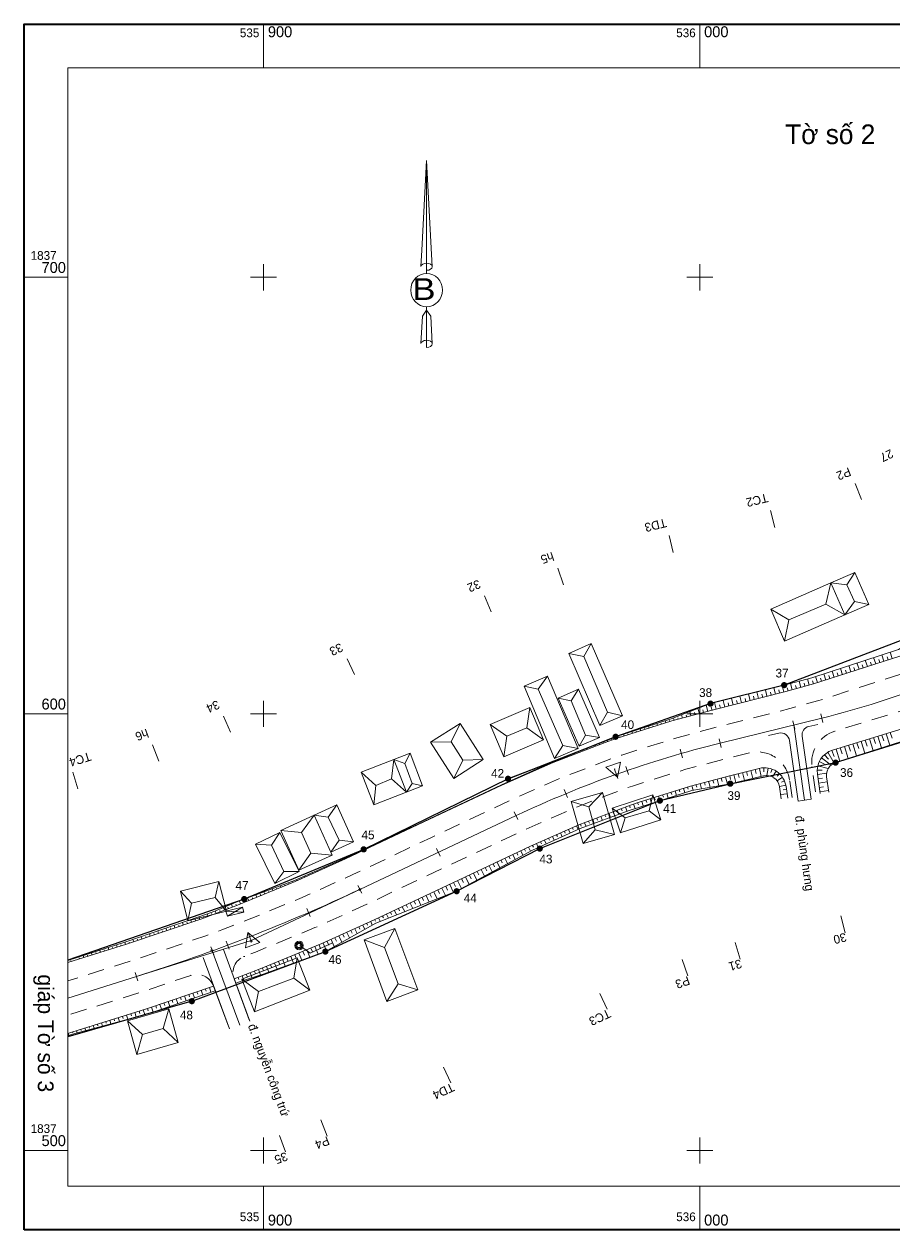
# Model space of a CAD drawing. Header units: metres. Extents: x 535845 to 536242, y 1837482 to 1837758.
# Drawn here: x 535845.1 to 536044.5, y 1837481.8 to 1837758 of the extents above; entities that cross this region are included whole.
import ezdxf
from ezdxf.enums import TextEntityAlignment as Align

# ---------------------------------------------------------------- set-up
doc = ezdxf.new("R2010")
doc.units = ezdxf.units.M
doc.header["$MEASUREMENT"] = 0
doc.linetypes.add('DGN Style 2', pattern=[6.2979, 3.77874, -2.51916])
doc.layers.get('0').update_dxf_attribs({"color": 1})
for name, color, linetype, lineweight in [('Level 2', 1, 'Continuous', 0), ('Level 3', 1, 'Continuous', 0), ('Level 4', 1, 'Continuous', 0), ('Level 44', 1, 'Continuous', 0), ('Level 5', 1, 'Continuous', 0), ('Level 51', 1, 'Continuous', 0), ('Level 62', 1, 'Continuous', 0), ('Level 63', 1, 'Continuous', 0), ('Level 8', 1, 'Continuous', 0), ('Level 9', 1, 'Continuous', 0)]:
    doc.layers.add(name, color=color, linetype=linetype, lineweight=lineweight)
doc.styles.add('Style-CHAR_FAST_FONT', font='CHAR_FAST_FONT.shx')
doc.styles.add('Style-STANDARD', font='STANDARD.shx')

# ---------------------------------------------------------------- blocks, each defined once
blk = doc.blocks.new('DDCT_1')
at = {"color": 0, "linetype": 'Continuous', "lineweight": 0}
for p, q in [((6.2, 0), (-6.2, 0)), ((0, -6.2), (0, 6.2))]:
    blk.add_line(p, q, dxfattribs=at)
blk = doc.blocks.new('BLOCK_')
at = {"color": 0, "linetype": 'ByBlock', "lineweight": 0}
blk.add_point((0, 0), dxfattribs=at)
blk = doc.blocks.new('KH_DIN')
at = {"color": 0, "linetype": 'Continuous', "lineweight": 0, "flags": 128}
blk.add_lwpolyline([(1.08, -1.83), (1.09, 1.71), (-1.99, -0.04)], close=True, dxfattribs=at)
blk.add_lwpolyline([(-0.05, 0, 1), (0.05, 0, 1)], format="xyb", close=True, dxfattribs=at)
at = {"color": 0, "linetype": 'Continuous', "lineweight": 0}
blk.add_blockref('BLOCK_', (0, 0), dxfattribs=at)
at = {"color": 0, "linetype": 'Continuous', "lineweight": 0, "style": 'Style-STANDARD', "flags": 1}
blk.add_attdef('xdata0', text='', height=1, rotation=68.4408, dxfattribs=at).set_placement((0, 0), align=Align.TOP_LEFT)
blk.add_attdef('xdata0', text='', height=1, rotation=68.4408, dxfattribs=at).set_placement((0, 0), align=Align.TOP_LEFT)
blk = doc.blocks.new('*U36')
at = {"layer": 'Level 51', "color": 7, "linetype": 'Continuous', "lineweight": 0}
for p, q in [((0.06, 50.71), (-2.52, 2.06)), ((0.06, 50.71), (3.12, -6.91)), ((0.06, 50.71), (3.12, -6.91)), ((0.06, 50.71), (3.12, -6.91)), ((0.06, -4.97), (0.06, 50.71)), ((-2.52, 2.06), (-3.01, -6.79)), ((0.06, -4.97), (0.06, -7.2)), ((0.06, -7.2), (0.06, -8.85)), ((0.06, -8.85), (0.06, -10.51)), ((0.06, -8.85), (0.06, -10.51)), ((0.06, -8.85), (0.06, -10.51)), ((3.12, -6.91), (3.12, -6.79)), ((0.06, -30.46), (-2.2, -33.65)), ((0.06, -30.46), (0.06, -28.57)), ((0.06, -30.46), (0.06, -28.57)), ((0.06, -30.46), (0.06, -28.57)), ((0.06, -30.46), (2.31, -33.65)), ((0.06, -30.46), (2.31, -33.65)), ((0.06, -30.46), (2.31, -33.65)), ((0.06, -46.79), (0.06, -30.46)), ((-2.2, -33.65), (-2.52, -39.72)), ((2.31, -33.65), (3.12, -48.72)), ((2.31, -33.65), (3.12, -48.72)), ((2.31, -33.65), (3.12, -48.72)), ((-2.52, -39.72), (-3.01, -48.53)), ((0.06, -46.79), (0.06, -48.98)), ((0.06, -48.98), (0.06, -50.66)), ((3.12, -48.72), (3.12, -48.53))]:
    blk.add_line(p, q, dxfattribs=at)
at = {"layer": 'Level 51', "color": 7, "linetype": 'Continuous', "lineweight": 0, "extrusion": (0, 0, -1)}
for centre, start_param, end_param in [((0.03, -6.91), 3.208733, 4.712389), ((0.03, -48.7), 3.208907, 3.792116), ((0.03, -48.7), 3.792116, 4.712389)]:
    blk.add_ellipse(centre, major_axis=(3.06, 0), ratio=0.632193, start_param=start_param, end_param=end_param, dxfattribs=at)
at = {"layer": 'Level 51', "color": 7, "linetype": 'Continuous', "lineweight": 0}
for centre, start_param, end_param in [((0.03, -6.91), 0.067141, 1.570796), ((0.03, -6.91), 4.712389, 6.283185), ((0.03, -48.7), 0.067141, 1.570796), ((0.03, -48.7), 4.712389, 6.283185)]:
    blk.add_ellipse(centre, major_axis=(3.06, 0), ratio=0.632193, start_param=start_param, end_param=end_param, dxfattribs=at)
blk.add_ellipse((0.04, -19.53), major_axis=(0, 9.03), ratio=0.956213, dxfattribs=at)
at = {"layer": 'Level 51', "color": 7, "linetype": 'Continuous', "lineweight": 0, "insert": (-1.42, -24.91), "char_height": 11.8046, "attachment_point": 8, "line_spacing_factor": 0.60241, "style": 'Style-CHAR_FAST_FONT'}
blk.add_mtext('\\H1.000000x;\\W1.194961;\\T1.000;B\\P', dxfattribs=at)
blk = doc.blocks.new('*U39')
at = {"layer": 'Level 44', "color": 7, "linetype": 'Continuous', "lineweight": 0}
for p, q in [((3.83, 5.06), (2.42, 0.62)), ((-5.73, 2.73), (-2.4, -0.53)), ((-2.4, -0.53), (2.42, 0.62)), ((2.42, 0.62), (5.72, -2.7)), ((-2.4, -0.53), (-3.84, -5.05)), ((-3.84, -5.05), (5.72, -2.7))]:
    blk.add_line(p, q, dxfattribs=at)
blk = doc.blocks.new('*U38')
at = {"layer": 'Level 44', "color": 7, "linetype": 'Continuous', "lineweight": 0}
blk.add_line((-5.73, 2.73), (3.83, 5.06), dxfattribs=at)
blk.add_blockref('*U39', (0, 0), dxfattribs=at)
blk = doc.blocks.new('*U37')
at = {"layer": 'Level 44', "color": 7, "linetype": 'Continuous', "lineweight": 0}
for p, q in [((3.83, 5.06), (5.72, -2.7)), ((-5.73, 2.73), (-3.84, -5.05))]:
    blk.add_line(p, q, dxfattribs=at)
blk.add_blockref('*U38', (0, 0), dxfattribs=at)

msp = doc.modelspace()

# ---------------------------------------------------------------- hatches: boundary and pattern name
at = {"layer": 'Level 4', "linetype": 'Continuous', "lineweight": 0}
h = msp.add_hatch(color=7, dxfattribs=at)
edge = h.paths.add_edge_path()
edge.add_arc((536019.34, 1837606.58), 0.719, 180, 540)
h = msp.add_hatch(color=7, dxfattribs=at)
edge = h.paths.add_edge_path()
edge.add_arc((536002.47, 1837602.35), 0.719, 180, 540)
h = msp.add_hatch(color=7, dxfattribs=at)
edge = h.paths.add_edge_path()
edge.add_arc((535980.71, 1837594.76), 0.719, 180, 540)
h = msp.add_hatch(color=7, dxfattribs=at)
edge = h.paths.add_edge_path()
edge.add_arc((536031.13, 1837588.84), 0.719, 180, 540)
h = msp.add_hatch(color=7, dxfattribs=at)
edge = h.paths.add_edge_path()
edge.add_arc((535956.05, 1837585.14), 0.719, 180, 540)
h = msp.add_hatch(color=7, dxfattribs=at)
edge = h.paths.add_edge_path()
edge.add_arc((536006.99, 1837584.01), 0.719, 180, 540)
h = msp.add_hatch(color=7, dxfattribs=at)
edge = h.paths.add_edge_path()
edge.add_arc((535990.86, 1837580.13), 0.719, 180, 540)
h = msp.add_hatch(color=7, dxfattribs=at)
edge = h.paths.add_edge_path()
edge.add_arc((535922.96, 1837568.97), 0.719, 180, 540)
h = msp.add_hatch(color=7, dxfattribs=at)
edge = h.paths.add_edge_path()
edge.add_arc((535963.32, 1837569.14), 0.719, 180, 540)
h = msp.add_hatch(color=7, dxfattribs=at)
edge = h.paths.add_edge_path()
edge.add_arc((535895.57, 1837557.58), 0.719, 180, 540)
h = msp.add_hatch(color=7, dxfattribs=at)
edge = h.paths.add_edge_path()
edge.add_arc((535944.27, 1837559.38), 0.719, 180, 540)
h = msp.add_hatch(color=7, dxfattribs=at)
edge = h.paths.add_edge_path()
edge.add_arc((535914.18, 1837545.56), 0.719, 180, 540)
h = msp.add_hatch(color=1, dxfattribs=at)
edge = h.paths.add_edge_path()
edge.add_arc((535883.56, 1837534.19), 0.719, 180, 540)

# ---------------------------------------------------------------- linework, layer by layer
at = {"layer": 'Level 2', "color": 7, "linetype": 'Continuous', "lineweight": 0}
for p, q in [((536037.09, 1837649.07), (536035.62, 1837652.79)), ((536017.2, 1837642.72), (536016.24, 1837646.61)), ((535993.93, 1837636.99), (535992.98, 1837640.88)), ((535968.75, 1837629.59), (535967.46, 1837633.37)), ((535952.2, 1837623.34), (535950.67, 1837627.04)), ((536042.22, 1837612.04), (536041.74, 1837613.54)), ((536044.13, 1837612.65), (536043.64, 1837614.16)), ((535920.88, 1837608.99), (535919.18, 1837612.61)), ((536034.61, 1837609.6), (536034.14, 1837611.05)), ((536035.56, 1837609.9), (536035.32, 1837610.63)), ((536036.51, 1837610.21), (536036.04, 1837611.67)), ((536037.46, 1837610.51), (536037.23, 1837611.25)), ((536038.41, 1837610.82), (536037.94, 1837612.29)), ((536039.37, 1837611.12), (536039.13, 1837611.86)), ((536040.32, 1837611.43), (536039.84, 1837612.92)), ((536041.27, 1837611.74), (536041.03, 1837612.48)), ((536043.17, 1837612.35), (536042.93, 1837613.1)), ((536025.07, 1837606.58), (536024.68, 1837608.02)), ((536026.99, 1837607.15), (536026.53, 1837608.57)), ((536027.94, 1837607.46), (536027.71, 1837608.17)), ((536028.89, 1837607.76), (536028.43, 1837609.19)), ((536029.84, 1837608.07), (536029.61, 1837608.78)), ((536030.8, 1837608.37), (536030.34, 1837609.81)), ((536031.75, 1837608.68), (536031.52, 1837609.4)), ((536032.7, 1837608.98), (536032.24, 1837610.43)), ((536033.65, 1837609.29), (536033.42, 1837610.02)), ((536015.4, 1837604.02), (536015.03, 1837605.5)), ((536017.34, 1837604.51), (536016.97, 1837605.99)), ((536018.31, 1837604.76), (536018.13, 1837605.5)), ((536019.28, 1837605.01), (536018.91, 1837606.47)), ((536020.25, 1837605.26), (536020.05, 1837605.99)), ((536021.21, 1837605.53), (536020.82, 1837606.98)), ((536022.18, 1837605.79), (536021.98, 1837606.52)), ((536023.14, 1837606.05), (536022.75, 1837607.5)), ((536024.11, 1837606.32), (536023.91, 1837607.04)), ((536026.04, 1837606.85), (536025.84, 1837607.56)), ((536003.78, 1837601.06), (536003.39, 1837602.59)), ((536005.71, 1837601.55), (536005.33, 1837603.07)), ((536006.68, 1837601.8), (536006.49, 1837602.56)), ((536007.65, 1837602.05), (536007.27, 1837603.56)), ((536008.62, 1837602.29), (536008.43, 1837603.05)), ((536009.59, 1837602.54), (536009.21, 1837604.04)), ((536010.56, 1837602.79), (536010.37, 1837603.54)), ((536011.53, 1837603.03), (536011.15, 1837604.53)), ((536012.5, 1837603.28), (536012.31, 1837604.03)), ((536013.47, 1837603.53), (536013.09, 1837605.02)), ((536014.44, 1837603.77), (536014.25, 1837604.52)), ((536016.37, 1837604.27), (536016.19, 1837605.01)), ((535996.04, 1837599.01), (535995.83, 1837599.8)), ((535997.01, 1837599.27), (535996.89, 1837599.72)), ((535997.98, 1837599.53), (535997.71, 1837600.52)), ((535998.94, 1837599.78), (535998.8, 1837600.34)), ((535999.91, 1837600.04), (535999.59, 1837601.25)), ((536000.87, 1837600.3), (536000.7, 1837600.95)), ((536001.84, 1837600.56), (536001.46, 1837601.97)), ((536002.81, 1837600.81), (536002.61, 1837601.57)), ((536004.75, 1837601.31), (536004.55, 1837602.07)), ((536028.2, 1837598.06), (536027.72, 1837600)), ((535892.45, 1837595.79), (535890.86, 1837599.47)), ((535988.38, 1837596.72), (535988.23, 1837597.2)), ((535989.33, 1837597.02), (535989.26, 1837597.26)), ((535990.29, 1837597.32), (535990.13, 1837597.81)), ((535991.24, 1837597.62), (535991.16, 1837597.87)), ((535992.2, 1837597.92), (535992.04, 1837598.43)), ((535993.15, 1837598.22), (535993.07, 1837598.48)), ((535994.11, 1837598.5), (535993.96, 1837599.08)), ((535995.08, 1837598.76), (535994.98, 1837599.1)), ((536021.82, 1837596.49), (536021.34, 1837598.43)), ((536021.58, 1837597.46), (536024.01, 1837580.23)), ((535979.8, 1837593.99), (535979.74, 1837594.17)), ((535980.75, 1837594.32), (535980.61, 1837594.72)), ((535981.7, 1837594.62), (535981.64, 1837594.83)), ((535982.66, 1837594.92), (535982.52, 1837595.34)), ((535983.61, 1837595.22), (535983.54, 1837595.44)), ((535984.56, 1837595.52), (535984.43, 1837595.96)), ((535985.52, 1837595.82), (535985.45, 1837596.05)), ((535986.47, 1837596.12), (535986.33, 1837596.58)), ((535987.43, 1837596.42), (535987.35, 1837596.65)), ((536004.94, 1837592.33), (536004.46, 1837594.27)), ((536038.9, 1837594.28), (536039.72, 1837591.59)), ((536039.86, 1837594.57), (536040.27, 1837593.23)), ((536040.81, 1837594.86), (536041.63, 1837592.2)), ((536041.77, 1837595.16), (536042.18, 1837593.83)), ((536042.73, 1837595.45), (536043.53, 1837592.81)), ((536043.68, 1837595.74), (536044.08, 1837594.42)), ((535875.99, 1837589.16), (535874.59, 1837592.9)), ((535972.32, 1837591.17), (535972.27, 1837591.29)), ((535973.25, 1837591.53), (535973.16, 1837591.78)), ((535974.18, 1837591.89), (535974.14, 1837592.02)), ((535975.12, 1837592.25), (535975.01, 1837592.52)), ((535976.05, 1837592.6), (535976, 1837592.75)), ((535976.99, 1837592.96), (535976.87, 1837593.26)), ((535977.92, 1837593.32), (535977.86, 1837593.48)), ((535978.86, 1837593.66), (535978.74, 1837594)), ((535996.03, 1837589.96), (535995.48, 1837591.88)), ((536030.29, 1837591.65), (536030.77, 1837590.26)), ((536031.25, 1837591.94), (536032.1, 1837589.15)), ((536032.21, 1837592.23), (536032.63, 1837590.85)), ((536033.16, 1837592.53), (536034.01, 1837589.76)), ((536034.12, 1837592.82), (536034.54, 1837591.44)), ((536035.08, 1837593.11), (536035.91, 1837590.37)), ((536036.03, 1837593.4), (536036.45, 1837592.04)), ((536036.99, 1837593.69), (536037.82, 1837590.98)), ((536037.94, 1837593.99), (536038.36, 1837592.64)), ((535965.79, 1837588.64), (535965.73, 1837588.78)), ((535966.71, 1837589.03), (535966.68, 1837589.1)), ((535967.65, 1837589.39), (535967.58, 1837589.55)), ((535968.58, 1837589.74), (535968.55, 1837589.83)), ((535969.52, 1837590.1), (535969.44, 1837590.29)), ((535970.45, 1837590.46), (535970.41, 1837590.56)), ((535971.38, 1837590.82), (535971.3, 1837591.03)), ((536027.39, 1837589.06), (536028.57, 1837588.49)), ((536027.9, 1837589.91), (536030.1, 1837588.27)), ((536028.58, 1837590.65), (536029.52, 1837589.59)), ((536029.39, 1837591.23), (536030.84, 1837588.74)), ((535857.46, 1837582.8), (535856.27, 1837586.62)), ((535959.39, 1837585.82), (535959.37, 1837585.86)), ((535960.3, 1837586.22), (535960.26, 1837586.32)), ((535961.22, 1837586.62), (535961.19, 1837586.68)), ((535962.13, 1837587.03), (535962.08, 1837587.14)), ((535963.05, 1837587.43), (535963.02, 1837587.49)), ((535963.96, 1837587.83), (535963.91, 1837587.96)), ((535964.88, 1837588.24), (535964.85, 1837588.3)), ((535981.23, 1837585.22), (535980.56, 1837587.1)), ((535983.68, 1837586.08), (535983.03, 1837587.97)), ((536006.87, 1837585.85), (536007.08, 1837584.97)), ((536007.84, 1837586.09), (536008.28, 1837584.31)), ((536008.81, 1837586.33), (536009.03, 1837585.43)), ((536009.78, 1837586.57), (536010.22, 1837584.76)), ((536010.75, 1837586.81), (536010.97, 1837585.9)), ((536011.72, 1837587.05), (536012.17, 1837585.22)), ((536012.69, 1837587.29), (536012.92, 1837586.36)), ((536013.66, 1837587.52), (536014.11, 1837585.67)), ((536014.65, 1837587.66), (536014.69, 1837586.73)), ((536015.65, 1837587.6), (536015.36, 1837585.87)), ((536016.61, 1837587.34), (536016.32, 1837586.56)), ((536017.51, 1837586.89), (536016.66, 1837585.55)), ((536018.29, 1837586.27), (536017.76, 1837585.72)), ((536026.91, 1837587.13), (536028.07, 1837587.08)), ((536026.97, 1837586.13), (536029.07, 1837586.43)), ((536027.05, 1837588.11), (536029.46, 1837587.52)), ((535953, 1837582.95), (535952.98, 1837583.01)), ((535953.91, 1837583.38), (535953.89, 1837583.4)), ((535954.81, 1837583.8), (535954.79, 1837583.86)), ((535955.73, 1837584.2), (535955.71, 1837584.23)), ((535956.64, 1837584.6), (535956.61, 1837584.68)), ((535957.56, 1837585.01), (535957.54, 1837585.05)), ((535958.47, 1837585.41), (535958.43, 1837585.5)), ((535997.21, 1837583.25), (535997.37, 1837582.75)), ((535998.17, 1837583.54), (535998.45, 1837582.49)), ((535999.13, 1837583.8), (535999.29, 1837583.23)), ((536000.1, 1837584.06), (536000.42, 1837582.84)), ((536001.07, 1837584.31), (536001.24, 1837583.67)), ((536002.03, 1837584.57), (536002.4, 1837583.19)), ((536003, 1837584.83), (536003.19, 1837584.1)), ((536003.97, 1837585.08), (536004.38, 1837583.54)), ((536004.93, 1837585.34), (536005.15, 1837584.53)), ((536005.9, 1837585.6), (536006.35, 1837583.9)), ((536018.94, 1837585.52), (536017.71, 1837584.66)), ((536019.73, 1837583.69), (536018.27, 1837583.38)), ((536019.43, 1837584.64), (536018.75, 1837584.35)), ((536027.11, 1837585.14), (536028.1, 1837585.28)), ((536027.25, 1837584.15), (536029.23, 1837584.43)), ((536027.39, 1837583.16), (536028.38, 1837583.3)), ((535947.57, 1837580.39), (535947.55, 1837580.45)), ((535948.48, 1837580.82), (535948.47, 1837580.85)), ((535949.38, 1837581.24), (535949.36, 1837581.3)), ((535950.29, 1837581.67), (535950.27, 1837581.7)), ((535951.19, 1837582.1), (535951.17, 1837582.15)), ((535952.1, 1837582.52), (535952.08, 1837582.55)), ((535969.71, 1837580.81), (535968.94, 1837582.66)), ((535987.67, 1837580.26), (535987.83, 1837579.74)), ((535988.62, 1837580.56), (535988.95, 1837579.53)), ((535989.58, 1837580.86), (535989.74, 1837580.34)), ((535990.53, 1837581.16), (535990.86, 1837580.13)), ((535991.49, 1837581.46), (535991.65, 1837580.94)), ((535992.44, 1837581.76), (535992.76, 1837580.73)), ((535993.39, 1837582.06), (535993.56, 1837581.54)), ((535994.35, 1837582.36), (535994.67, 1837581.33)), ((535995.3, 1837582.66), (535995.46, 1837582.14)), ((535996.26, 1837582.95), (535996.58, 1837581.94)), ((536020.02, 1837581.71), (536018.53, 1837581.5)), ((536019.88, 1837582.7), (536019.14, 1837582.6)), ((536025.5, 1837580.44), (536022.53, 1837580.02)), ((536027.53, 1837582.17), (536029.51, 1837582.45)), ((535941.24, 1837577.41), (535941.23, 1837577.44)), ((535942.15, 1837577.83), (535942.12, 1837577.89)), ((535943.05, 1837578.26), (535943.04, 1837578.29)), ((535943.96, 1837578.69), (535943.93, 1837578.74)), ((535944.86, 1837579.11), (535944.85, 1837579.14)), ((535945.77, 1837579.54), (535945.74, 1837579.6)), ((535946.67, 1837579.97), (535946.66, 1837579.99)), ((535958.33, 1837575.79), (535957.48, 1837577.6)), ((535980.14, 1837577.58), (535980.32, 1837577.1)), ((535981.07, 1837577.93), (535981.44, 1837576.96)), ((535982, 1837578.29), (535982.19, 1837577.8)), ((535982.94, 1837578.65), (535983.32, 1837577.65)), ((535983.88, 1837578.99), (535984.05, 1837578.49)), ((535984.82, 1837579.32), (535985.18, 1837578.3)), ((535985.76, 1837579.65), (535985.94, 1837579.14)), ((535986.72, 1837579.96), (535987.04, 1837578.92)), ((535935.81, 1837574.85), (535935.8, 1837574.88)), ((535936.72, 1837575.28), (535936.69, 1837575.33)), ((535937.62, 1837575.7), (535937.61, 1837575.73)), ((535938.53, 1837576.13), (535938.5, 1837576.19)), ((535939.43, 1837576.55), (535939.42, 1837576.58)), ((535940.34, 1837576.98), (535940.31, 1837577.04)), ((535972.66, 1837574.71), (535972.83, 1837574.29)), ((535973.6, 1837575.07), (535973.93, 1837574.2)), ((535974.53, 1837575.43), (535974.7, 1837574.99)), ((535975.47, 1837575.79), (535975.81, 1837574.89)), ((535976.4, 1837576.14), (535976.57, 1837575.69)), ((535977.33, 1837576.5), (535977.69, 1837575.58)), ((535978.27, 1837576.86), (535978.45, 1837576.39)), ((535979.2, 1837577.22), (535979.56, 1837576.27)), ((535929.48, 1837571.86), (535929.44, 1837571.96)), ((535930.39, 1837572.29), (535930.37, 1837572.34)), ((535931.29, 1837572.72), (535931.25, 1837572.8)), ((535932.2, 1837573.14), (535932.18, 1837573.19)), ((535933.1, 1837573.57), (535933.06, 1837573.65)), ((535934.01, 1837574), (535933.99, 1837574.03)), ((535934.91, 1837574.42), (535934.88, 1837574.49)), ((535967.17, 1837572.31), (535967.36, 1837571.89)), ((535968.08, 1837572.72), (535968.46, 1837571.87)), ((535969, 1837573.12), (535969.18, 1837572.7)), ((535969.91, 1837573.52), (535970.28, 1837572.68)), ((535970.83, 1837573.93), (535971.01, 1837573.51)), ((535971.74, 1837574.33), (535972.11, 1837573.49)), ((535924.06, 1837569.31), (535924, 1837569.43)), ((535924.96, 1837569.73), (535924.93, 1837569.79)), ((535925.86, 1837570.16), (535925.81, 1837570.27)), ((535926.77, 1837570.59), (535926.74, 1837570.64)), ((535927.67, 1837571.01), (535927.62, 1837571.12)), ((535928.58, 1837571.44), (535928.55, 1837571.49)), ((535940.5, 1837567.38), (535939.64, 1837569.19)), ((535960.77, 1837569.48), (535961.19, 1837568.59)), ((535961.68, 1837569.89), (535961.87, 1837569.45)), ((535962.59, 1837570.29), (535962.98, 1837569.43)), ((535963.51, 1837570.7), (535963.7, 1837570.26)), ((535964.42, 1837571.1), (535964.8, 1837570.24)), ((535965.34, 1837571.5), (535965.53, 1837571.08)), ((535966.25, 1837571.91), (535966.63, 1837571.05)), ((535917.72, 1837566.34), (535917.68, 1837566.42)), ((535918.63, 1837566.75), (535918.56, 1837566.9)), ((535919.53, 1837567.17), (535919.5, 1837567.25)), ((535920.44, 1837567.6), (535920.37, 1837567.74)), ((535921.34, 1837568.03), (535921.31, 1837568.1)), ((535922.25, 1837568.45), (535922.18, 1837568.59)), ((535923.15, 1837568.88), (535923.12, 1837568.94)), ((535954.44, 1837566.49), (535954.73, 1837565.86)), ((535955.34, 1837566.92), (535955.91, 1837565.71)), ((535956.25, 1837567.34), (535956.52, 1837566.77)), ((535957.15, 1837567.77), (535957.67, 1837566.67)), ((535958.05, 1837568.2), (535958.3, 1837567.67)), ((535958.96, 1837568.62), (535959.43, 1837567.63)), ((535959.86, 1837569.05), (535960.09, 1837568.58)), ((535911.34, 1837563.46), (535911.25, 1837563.66)), ((535912.25, 1837563.87), (535912.2, 1837563.97)), ((535913.16, 1837564.28), (535913.07, 1837564.47)), ((535914.07, 1837564.69), (535914.03, 1837564.78)), ((535914.98, 1837565.1), (535914.9, 1837565.28)), ((535915.89, 1837565.52), (535915.85, 1837565.6)), ((535916.8, 1837565.93), (535916.73, 1837566.09)), ((535949.01, 1837563.93), (535949.38, 1837563.15)), ((535949.91, 1837564.36), (535950.63, 1837562.84)), ((535950.82, 1837564.79), (535951.16, 1837564.05)), ((535951.72, 1837565.21), (535952.39, 1837563.8)), ((535952.63, 1837565.64), (535952.95, 1837564.96)), ((535953.53, 1837566.06), (535954.15, 1837564.76)), ((535905.85, 1837561.03), (535905.73, 1837561.32)), ((535906.77, 1837561.41), (535906.72, 1837561.54)), ((535907.69, 1837561.81), (535907.59, 1837562.04)), ((535908.6, 1837562.22), (535908.55, 1837562.33)), ((535909.51, 1837562.63), (535909.42, 1837562.85)), ((535910.43, 1837563.05), (535910.38, 1837563.15)), ((535942.68, 1837560.95), (535943.55, 1837559.1)), ((535943.58, 1837561.37), (535944.03, 1837560.43)), ((535944.49, 1837561.8), (535945.35, 1837559.97)), ((535945.39, 1837562.23), (535945.81, 1837561.34)), ((535946.3, 1837562.65), (535947.11, 1837560.93)), ((535947.2, 1837563.08), (535947.59, 1837562.24)), ((535948.1, 1837563.51), (535948.87, 1837561.89)), ((535898.45, 1837557.99), (535898.23, 1837558.52)), ((535899.37, 1837558.37), (535899.27, 1837558.62)), ((535900.3, 1837558.75), (535900.11, 1837559.22)), ((535901.22, 1837559.13), (535901.13, 1837559.35)), ((535902.15, 1837559.51), (535901.98, 1837559.92)), ((535903.07, 1837559.89), (535903, 1837560.08)), ((535904, 1837560.27), (535903.86, 1837560.62)), ((535904.92, 1837560.65), (535904.86, 1837560.81)), ((535922.5, 1837558.9), (535921.64, 1837560.71)), ((535937.25, 1837558.39), (535937.95, 1837556.9)), ((535938.15, 1837558.82), (535938.52, 1837558.04)), ((535939.06, 1837559.24), (535939.82, 1837557.63)), ((535939.96, 1837559.67), (535940.36, 1837558.83)), ((535940.87, 1837560.1), (535941.68, 1837558.37)), ((535941.77, 1837560.52), (535942.19, 1837559.63)), ((535891.02, 1837555.03), (535890.78, 1837555.65)), ((535891.95, 1837555.38), (535891.83, 1837555.7)), ((535892.89, 1837555.74), (535892.64, 1837556.4)), ((535893.82, 1837556.1), (535893.69, 1837556.44)), ((535894.75, 1837556.47), (535894.48, 1837557.13)), ((535895.67, 1837556.85), (535895.55, 1837557.16)), ((535896.6, 1837557.23), (535896.36, 1837557.83)), ((535897.52, 1837557.61), (535897.41, 1837557.89)), ((535910.71, 1837553.57), (535909.92, 1837555.41)), ((535930.92, 1837555.41), (535931.17, 1837554.87)), ((535931.82, 1837555.83), (535932.36, 1837554.7)), ((535932.73, 1837556.26), (535933.01, 1837555.66)), ((535933.63, 1837556.68), (535934.22, 1837555.43)), ((535934.54, 1837557.11), (535934.85, 1837556.45)), ((535935.44, 1837557.54), (535936.09, 1837556.16)), ((535936.34, 1837557.96), (535936.68, 1837557.25)), ((535883.5, 1837552.29), (535883.3, 1837552.88)), ((535884.45, 1837552.61), (535884.35, 1837552.91)), ((535885.4, 1837552.93), (535885.2, 1837553.53)), ((535886.34, 1837553.27), (535886.23, 1837553.57)), ((535887.28, 1837553.62), (535887.06, 1837554.21)), ((535888.21, 1837553.96), (535888.11, 1837554.26)), ((535889.15, 1837554.31), (535888.93, 1837554.89)), ((535890.09, 1837554.67), (535889.97, 1837554.97)), ((535925.49, 1837552.85), (535925.66, 1837552.49)), ((535926.39, 1837553.27), (535926.76, 1837552.49)), ((535927.3, 1837553.7), (535927.5, 1837553.28)), ((535928.2, 1837554.13), (535928.63, 1837553.23)), ((535929.11, 1837554.55), (535929.33, 1837554.07)), ((535930.01, 1837554.98), (535930.49, 1837553.96)), ((536032.35, 1837553.76), (536033.3, 1837549.88)), ((535875.92, 1837549.73), (535875.74, 1837550.28)), ((535876.87, 1837550.05), (535876.78, 1837550.33)), ((535877.82, 1837550.37), (535877.63, 1837550.93)), ((535878.77, 1837550.69), (535878.67, 1837550.97)), ((535879.71, 1837551.01), (535879.52, 1837551.58)), ((535880.66, 1837551.33), (535880.56, 1837551.62)), ((535881.61, 1837551.65), (535881.41, 1837552.23)), ((535882.56, 1837551.97), (535882.46, 1837552.26)), ((535897.18, 1837548.01), (535896.46, 1837549.88)), ((535919.11, 1837549.96), (535919.69, 1837548.68)), ((535920.02, 1837550.37), (535920.3, 1837549.77)), ((535920.93, 1837550.79), (535921.44, 1837549.67)), ((535921.85, 1837551.2), (535922.08, 1837550.68)), ((535922.76, 1837551.61), (535923.19, 1837550.65)), ((535923.67, 1837552.02), (535923.87, 1837551.59)), ((535924.58, 1837552.43), (535924.94, 1837551.64)), ((535866.43, 1837546.58), (535866.28, 1837547.07)), ((535867.39, 1837546.88), (535867.31, 1837547.13)), ((535868.34, 1837547.17), (535868.19, 1837547.68)), ((535869.29, 1837547.49), (535869.21, 1837547.74)), ((535870.24, 1837547.81), (535870.07, 1837548.32)), ((535871.19, 1837548.13), (535871.1, 1837548.39)), ((535872.13, 1837548.45), (535871.96, 1837548.97)), ((535873.08, 1837548.77), (535872.99, 1837549.03)), ((535874.03, 1837549.09), (535873.85, 1837549.63)), ((535874.98, 1837549.41), (535874.89, 1837549.68)), ((535892.12, 1837546.08), (535891.42, 1837547.95)), ((535912.72, 1837547.1), (535913.09, 1837546.2)), ((535913.64, 1837547.49), (535914.45, 1837545.71)), ((535914.56, 1837547.9), (535914.94, 1837547.05)), ((535915.47, 1837548.32), (535916.2, 1837546.7)), ((535916.38, 1837548.73), (535916.72, 1837547.96)), ((535917.29, 1837549.14), (535917.95, 1837547.69)), ((535918.2, 1837549.55), (535918.51, 1837548.87)), ((536008.13, 1837547.65), (536009.23, 1837543.81)), ((535858.8, 1837544.19), (535858.66, 1837544.62)), ((535859.75, 1837544.49), (535859.69, 1837544.71)), ((535860.71, 1837544.79), (535860.57, 1837545.23)), ((535861.66, 1837545.09), (535861.59, 1837545.31)), ((535862.62, 1837545.38), (535862.47, 1837545.84)), ((535863.57, 1837545.68), (535863.5, 1837545.92)), ((535864.53, 1837545.98), (535864.38, 1837546.46)), ((535865.48, 1837546.28), (535865.4, 1837546.52)), ((535888.6, 1837544.78), (535887.92, 1837546.66)), ((535894.56, 1837528.73), (535888.26, 1837545.72)), ((535896.9, 1837529.6), (535890.81, 1837546.02)), ((535906.25, 1837544.44), (535906.88, 1837542.91)), ((535907.17, 1837544.82), (535907.5, 1837544.04)), ((535908.1, 1837545.2), (535908.76, 1837543.59)), ((535909.02, 1837545.58), (535909.36, 1837544.76)), ((535909.95, 1837545.96), (535910.64, 1837544.27)), ((535910.87, 1837546.34), (535911.23, 1837545.48)), ((535911.8, 1837546.72), (535912.52, 1837544.96)), ((535855.94, 1837543.3), (535855.87, 1837543.5)), ((535856.72, 1837544.13), (535856.76, 1837544.01)), ((535857.84, 1837543.89), (535857.78, 1837544.1)), ((535892.21, 1837527.87), (535886.16, 1837544.2)), ((535899.77, 1837541.78), (535900.03, 1837541.15)), ((535900.7, 1837542.16), (535901.23, 1837540.86)), ((535901.62, 1837542.54), (535901.9, 1837541.87)), ((535902.55, 1837542.92), (535903.12, 1837541.54)), ((535903.47, 1837543.3), (535903.77, 1837542.59)), ((535904.4, 1837543.68), (535905, 1837542.23)), ((535905.32, 1837544.06), (535905.63, 1837543.32)), ((535995.94, 1837543.75), (535997.28, 1837539.98)), ((535871.18, 1837538.89), (535870.59, 1837540.8)), ((535893.25, 1837539.3), (535896.72, 1837529.95)), ((535894.17, 1837539.64), (535894.35, 1837539.14)), ((535895.1, 1837539.99), (535895.5, 1837538.96)), ((535896.04, 1837540.35), (535896.25, 1837539.81)), ((535896.97, 1837540.71), (535897.4, 1837539.58)), ((535897.91, 1837541.06), (535898.13, 1837540.48)), ((535898.84, 1837541.42), (535899.31, 1837540.2)), ((535883.8, 1837536.04), (535884.17, 1837534.96)), ((535884.75, 1837536.36), (535884.93, 1837535.82)), ((535885.7, 1837536.68), (535886.06, 1837535.61)), ((535886.65, 1837537), (535886.82, 1837536.47)), ((535887.59, 1837537.32), (535887.95, 1837536.26)), ((535892.04, 1837528.21), (535888.54, 1837537.64)), ((535876.22, 1837533.47), (535876.6, 1837532.36)), ((535877.17, 1837533.79), (535877.36, 1837533.24)), ((535878.12, 1837534.11), (535878.49, 1837533.01)), ((535879.07, 1837534.43), (535879.25, 1837533.89)), ((535880.01, 1837534.76), (535880.38, 1837533.66)), ((535880.96, 1837535.08), (535881.14, 1837534.53)), ((535881.91, 1837535.4), (535882.27, 1837534.31)), ((535882.86, 1837535.72), (535883.04, 1837535.18)), ((535977.09, 1837535.99), (535978.8, 1837532.37)), ((535867.66, 1837530.72), (535867.8, 1837530.26)), ((535868.61, 1837531.02), (535868.91, 1837530.06)), ((535869.57, 1837531.32), (535869.72, 1837530.82)), ((535870.52, 1837531.61), (535870.84, 1837530.59)), ((535871.47, 1837531.91), (535871.64, 1837531.38)), ((535872.43, 1837532.21), (535872.77, 1837531.11)), ((535873.38, 1837532.51), (535873.57, 1837531.95)), ((535874.33, 1837532.83), (535874.71, 1837531.71)), ((535875.28, 1837533.15), (535875.47, 1837532.6)), ((535858.11, 1837527.74), (535858.2, 1837527.47)), ((535859.07, 1837528.03), (535859.25, 1837527.46)), ((535860.02, 1837528.33), (535860.12, 1837528.03)), ((535860.98, 1837528.63), (535861.18, 1837527.98)), ((535861.93, 1837528.93), (535862.04, 1837528.58)), ((535862.88, 1837529.23), (535863.11, 1837528.5)), ((535863.84, 1837529.53), (535863.96, 1837529.14)), ((535864.79, 1837529.82), (535865.04, 1837529.02)), ((535865.75, 1837530.12), (535865.88, 1837529.7)), ((535866.7, 1837530.42), (535866.98, 1837529.54)), ((535855.25, 1837526.84), (535855.39, 1837526.38)), ((535856.2, 1837527.14), (535856.28, 1837526.91)), ((535857.16, 1837527.44), (535857.31, 1837526.94)), ((535941.26, 1837519.1), (535942.96, 1837515.48)), ((535913.17, 1837507.02), (535914.62, 1837503.29)), ((535903.64, 1837503.43), (535905.01, 1837499.67))]:
    msp.add_line(p, q, dxfattribs=at)
at = {"layer": 'Level 2', "color": 7, "linetype": 'Continuous', "lineweight": 0, "flags": 128}
for points in [[(536049.59, 1837617.4), (536045.52, 1837614.77), (536025.68, 1837608.29), (536019.34, 1837606.58), (536002.47, 1837602.35), (535993.48, 1837598.9), (535980.71, 1837594.76), (535978.19, 1837593.79), (535966.31, 1837589.04), (535954.58, 1837583.76), (535936.74, 1837575.36), (535918.69, 1837566.96), (535907.14, 1837561.84), (535893.74, 1837556.85), (535888.83, 1837554.85), (535885.39, 1837553.6), (535868.41, 1837547.76), (535855.12, 1837543.48)], [(536050.54, 1837614.98), (536046.07, 1837613.28), (536026.04, 1837606.85), (536019.7, 1837605.11), (536002.84, 1837600.82), (535993.63, 1837598.37), (535980.84, 1837594.35), (535978.3, 1837593.47), (535966.37, 1837588.9), (535954.6, 1837583.71), (535936.77, 1837575.3), (535918.77, 1837566.81), (535907.24, 1837561.6), (535894.01, 1837556.17), (535889.05, 1837554.27), (535885.61, 1837553), (535868.57, 1837547.25), (535855.12, 1837543.04)], [(535908.32, 1837546.97), (535910.72, 1837545.17), (535915.81, 1837547.57)], [(535888.54, 1837537.64), (535873.2, 1837532.45), (535856.09, 1837527.11), (535855.12, 1837526.81)], [(535888.92, 1837536.6), (535873.55, 1837531.32), (535856.24, 1837526.64), (535855.12, 1837526.29)]]:
    msp.add_lwpolyline(points, dxfattribs=at)
for points in [[(536056.46, 1837600.01), (536051.61, 1837598.16), (536030.45, 1837591.7), (536030.45, 1837591.7, 0.369282), (536026.96, 1837586.21), (536026.96, 1837586.21), (536027.58, 1837581.77)], [(536025.5, 1837580.44), (536023.46, 1837594.88), (536023.46, 1837594.88, -0.391167), (536025.01, 1837597.12), (536025.01, 1837597.12), (536027.03, 1837597.57)], [(536057.48, 1837597.41), (536052.52, 1837595.68), (536031.13, 1837588.84), (536031.13, 1837588.84, 0.365668), (536029.07, 1837585.56), (536029.07, 1837585.56), (536029.57, 1837582.05)], [(536022.53, 1837580.02), (536020.57, 1837593.91), (536020.57, 1837593.91, 0.437642), (536018.15, 1837595.59), (536018.15, 1837595.59), (536015.73, 1837595.04)], [(536020.16, 1837580.72), (536019.78, 1837583.36), (536019.78, 1837583.36, 0.444084), (536013.64, 1837587.52), (536013.64, 1837587.52), (536006.55, 1837585.77), (535997.89, 1837583.47), (535985.87, 1837579.69), (535983.49, 1837578.86), (535972.28, 1837574.57), (535961.21, 1837569.68), (535943.37, 1837561.28), (535925.37, 1837552.79), (535913.39, 1837547.38), (535899.64, 1837541.72), (535894.48, 1837539.76), (535893.25, 1837539.3)], [(536018.67, 1837580.51), (536018.28, 1837583.29), (536018.28, 1837583.29, 0.440312), (536014.63, 1837585.79), (536014.63, 1837585.79), (536006.99, 1837584.01), (535998.18, 1837582.44), (535986.23, 1837578.66), (535983.85, 1837577.85), (535972.62, 1837573.72), (535961.62, 1837568.82), (535944.27, 1837559.38), (535925.71, 1837552.08), (535914.18, 1837545.56), (535900.13, 1837540.46), (535894.86, 1837538.76), (535893.63, 1837538.29)]]:
    msp.add_lwpolyline(points, format="xyb", dxfattribs=at)
at = {"layer": 'Level 2', "color": 7, "linetype": 'Continuous', "lineweight": 0}
for radius in [0.977, 0.727, 0.477]:
    msp.add_circle((535908.15, 1837546.93), radius, dxfattribs=at)
at = {"layer": 'Level 3', "color": 7, "linetype": 'Continuous', "lineweight": 0}
for p, q in [((536027.96, 1837599.03), (536004.69, 1837593.3)), ((535957.9, 1837576.69), (535922.06, 1837559.8)), ((535922.06, 1837559.8), (535897.16, 1837548.06)), ((535870.88, 1837539.85), (535897.16, 1837548.06)), ((535870.88, 1837539.85), (535855.12, 1837534.92))]:
    msp.add_line(p, q, dxfattribs=at)
at = {"layer": 'Level 3', "color": 7, "linetype": 'Continuous', "lineweight": 0, "extrusion": (0, 0, -1)}
for centre, radius, start, end in [((-535980.11, 1837793.23), 200.01, 248.4406, 256.161), ((-535751.61, 1837921.43), 399.79, 244.7632, 252.6426)]:
    msp.add_arc(centre, radius, start, end, dxfattribs=at)
at = {"layer": 'Level 3', "color": 7, "linetype": 'Continuous', "lineweight": 0}
msp.add_arc((536064.49, 1837350.56), 249.99, 103.8391, 115.2368, dxfattribs=at)
at = {"layer": 'Level 44', "color": 7, "linetype": 'Continuous', "lineweight": 0}
for p, q in [((536035.54, 1837632.37), (536038.72, 1837625.04)), ((536033.72, 1837629.55), (536035.43, 1837625.75)), ((536028.9, 1837625.16), (536020.4, 1837621.55)), ((535969.95, 1837613.85), (535975.14, 1837616.09)), ((535977.06, 1837597.32), (535969.95, 1837613.85)), ((535969.95, 1837613.85), (535973.41, 1837613.11)), ((535973.41, 1837613.11), (535975.14, 1837616.09)), ((535975.14, 1837616.09), (535982.26, 1837599.55)), ((535973.41, 1837613.11), (535978.85, 1837600.43)), ((535959.71, 1837606.34), (535965.07, 1837608.61)), ((535962.99, 1837605.69), (535965.07, 1837608.61)), ((535965.07, 1837608.61), (535972.09, 1837592.04)), ((535966.73, 1837589.77), (535959.71, 1837606.34)), ((535959.71, 1837606.34), (535962.99, 1837605.69)), ((535962.99, 1837605.69), (535968.64, 1837592.79)), ((535967.57, 1837603.61), (535972.24, 1837605.63)), ((535970.51, 1837602.99), (535972.24, 1837605.63)), ((535972.24, 1837605.63), (535977.01, 1837594.62)), ((535967.57, 1837603.61), (535972.34, 1837592.6)), ((535967.57, 1837603.61), (535970.51, 1837602.99)), ((535970.51, 1837602.99), (535973.84, 1837595.13)), ((535977.06, 1837597.32), (535978.85, 1837600.43)), ((535977.06, 1837597.32), (535982.26, 1837599.55)), ((535978.85, 1837600.43), (535982.26, 1837599.55)), ((535972.34, 1837592.6), (535973.84, 1837595.13)), ((535972.34, 1837592.6), (535977.01, 1837594.62)), ((535973.84, 1837595.13), (535977.01, 1837594.62)), ((535966.73, 1837589.77), (535968.64, 1837592.79)), ((535966.73, 1837589.77), (535972.09, 1837592.04)), ((535968.64, 1837592.79), (535972.09, 1837592.04)), ((535929.86, 1837589.56), (535932.75, 1837582.1)), ((535932.43, 1837588.66), (535934.09, 1837584.08)), ((535929.32, 1837585.13), (535925.73, 1837583.62)), ((535970.52, 1837579.92), (535977.69, 1837581.97)), ((535974.58, 1837578.68), (535977.69, 1837581.97)), ((535977.69, 1837581.97), (535980.44, 1837572.35)), ((535979.91, 1837578.43), (535989.24, 1837581.45)), ((535989.24, 1837581.45), (535988.42, 1837577.79)), ((535989.24, 1837581.45), (535991.09, 1837575.74)), ((535911.6, 1837576.77), (535916.81, 1837579.18)), ((535914.84, 1837576.34), (535916.81, 1837579.18)), ((535916.81, 1837579.18), (535920.65, 1837570.72)), ((535970.52, 1837579.92), (535973.27, 1837570.3)), ((535970.52, 1837579.92), (535974.58, 1837578.68)), ((535974.58, 1837578.68), (535976, 1837573.44)), ((535979.91, 1837578.43), (535981.81, 1837572.74)), ((535979.91, 1837578.43), (535982.92, 1837576.16)), ((535982.92, 1837576.16), (535988.42, 1837577.79)), ((535988.42, 1837577.79), (535991.09, 1837575.74)), ((535903.94, 1837573.3), (535911.6, 1837576.77)), ((535908.71, 1837572.81), (535911.6, 1837576.77)), ((535911.6, 1837576.77), (535915.73, 1837567.67)), ((535911.6, 1837576.77), (535914.84, 1837576.34)), ((535914.84, 1837576.34), (535917.32, 1837571.11)), ((535981.76, 1837572.72), (535991.09, 1837575.74)), ((535982.92, 1837576.16), (535981.81, 1837572.74)), ((535898.19, 1837570.14), (535903.73, 1837572.86)), ((535901.85, 1837569.95), (535903.73, 1837572.86)), ((535903.73, 1837572.86), (535908.14, 1837563.88)), ((535903.94, 1837573.3), (535908.08, 1837564.19)), ((535903.94, 1837573.3), (535908.71, 1837572.81)), ((535908.71, 1837572.81), (535910.86, 1837568.12)), ((535973.27, 1837570.3), (535976, 1837573.44)), ((535973.27, 1837570.3), (535980.44, 1837572.35)), ((535976, 1837573.44), (535980.44, 1837572.35)), ((535898.19, 1837570.14), (535902.6, 1837561.17)), ((535898.19, 1837570.14), (535901.85, 1837569.95)), ((535901.85, 1837569.95), (535904.62, 1837563.91)), ((535915.44, 1837568.31), (535917.32, 1837571.11)), ((535915.44, 1837568.31), (535920.65, 1837570.72)), ((535917.32, 1837571.11), (535920.65, 1837570.72)), ((535908.08, 1837564.19), (535910.86, 1837568.12)), ((535908.08, 1837564.19), (535915.73, 1837567.67)), ((535910.86, 1837568.12), (535915.73, 1837567.67)), ((535902.6, 1837561.17), (535904.62, 1837563.91)), ((535902.6, 1837561.17), (535908.14, 1837563.88)), ((535904.62, 1837563.91), (535908.14, 1837563.88)), ((535880.97, 1837559.39), (535889.78, 1837561.62)), ((535889.78, 1837561.62), (535888.88, 1837557.92)), ((535889.78, 1837561.62), (535891.5, 1837554.84)), ((535880.97, 1837559.39), (535882.69, 1837552.6)), ((535880.97, 1837559.39), (535883.47, 1837556.67)), ((535883.47, 1837556.67), (535882.69, 1837552.6)), ((535883.47, 1837556.67), (535888.88, 1837557.92)), ((535888.88, 1837557.92), (535891.5, 1837554.84)), ((535891.39, 1837554.81), (535895.17, 1837555.75)), ((535895.17, 1837555.75), (535891.72, 1837553.67)), ((535895.5, 1837554.61), (535895.17, 1837555.75)), ((535882.69, 1837552.6), (535891.5, 1837554.84)), ((535891.72, 1837553.67), (535891.39, 1837554.81)), ((535891.39, 1837554.81), (535895.5, 1837554.61)), ((535891.72, 1837553.67), (535895.5, 1837554.61)), ((535927.77, 1837546.47), (535930.86, 1837538.17)), ((535895.05, 1837539.2), (535907.68, 1837544.15)), ((535907.68, 1837544.15), (535906.93, 1837539.44)), ((535907.68, 1837544.15), (535910.59, 1837536.7)), ((535895.05, 1837539.2), (535897.96, 1837531.75)), ((535895.05, 1837539.2), (535898.87, 1837536.41)), ((535898.87, 1837536.41), (535906.93, 1837539.44)), ((535906.93, 1837539.44), (535910.59, 1837536.7)), ((535897.96, 1837531.75), (535910.59, 1837536.7)), ((535898.87, 1837536.41), (535897.96, 1837531.75))]:
    msp.add_line(p, q, dxfattribs=at)
at = {"layer": 'Level 44', "color": 7, "linetype": 'Continuous', "lineweight": 0, "flags": 128}
for points in [[(536016.27, 1837624.02), (536019.45, 1837616.68), (536033.22, 1837622.65), (536030.03, 1837629.99)], [(535925.3, 1837579.2), (535936.48, 1837583.55), (535933.59, 1837591), (535922.4, 1837586.66)], [(535923.09, 1837548.22), (535928.3, 1837534.15), (535935.34, 1837536.76), (535930.13, 1837550.82)]]:
    msp.add_lwpolyline(points, close=True, dxfattribs=at)
for points in [[(536030.03, 1837629.99), (536028.9, 1837625.16), (536033.22, 1837622.65)], [(536035.54, 1837632.37), (536030.03, 1837629.99), (536033.72, 1837629.55), (536035.54, 1837632.37)], [(536033.22, 1837622.65), (536035.43, 1837625.75), (536038.72, 1837625.04), (536033.22, 1837622.65)], [(536016.27, 1837624.02), (536020.4, 1837621.55), (536019.45, 1837616.68)], [(535929.86, 1837589.56), (535929.32, 1837585.13), (535932.75, 1837582.1)], [(535933.59, 1837591), (535932.43, 1837588.66), (535929.86, 1837589.56)], [(535922.4, 1837586.66), (535925.73, 1837583.62), (535925.3, 1837579.2)], [(535932.75, 1837582.1), (535934.09, 1837584.08), (535936.48, 1837583.55)], [(535923.09, 1837548.22), (535927.77, 1837546.47), (535930.13, 1837550.82)], [(535928.3, 1837534.15), (535930.86, 1837538.17), (535935.34, 1837536.76)]]:
    msp.add_lwpolyline(points, dxfattribs=at)
at = {"layer": 'Level 5', "color": 7, "linetype": 'Continuous', "lineweight": 30}
for p, q in [((535956.05, 1837585.14), (535980.71, 1837594.76)), ((535966.31, 1837589.04), (535956.05, 1837585.14)), ((535956.05, 1837585.14), (535922.96, 1837568.97)), ((535956.05, 1837585.14), (535922.96, 1837568.97)), ((535922.96, 1837568.97), (535895.57, 1837557.58)), ((535883.57, 1837534.19), (535855.12, 1837526.03))]:
    msp.add_line(p, q, dxfattribs=at)
at = {"layer": 'Level 5', "color": 7, "linetype": 'Continuous', "lineweight": 30, "flags": 128}
for points in [[(536147.71, 1837667.4), (536108.48, 1837645.86), (536059.95, 1837622.1), (536059.95, 1837622.1), (536019.34, 1837606.58)], [(536019.34, 1837606.58), (536002.47, 1837602.35), (535980.71, 1837594.76), (535966.31, 1837589.04)], [(536006.99, 1837584.01), (536031.13, 1837588.84), (536069.79, 1837600.87)], [(535883.57, 1837534.19), (535883.57, 1837534.19), (535914.18, 1837545.56), (535944.27, 1837559.38), (535963.32, 1837569.14), (535990.86, 1837580.13), (536006.99, 1837584.01)], [(535895.57, 1837557.58), (535855.12, 1837543.58)]]:
    msp.add_lwpolyline(points, dxfattribs=at)
at = {"layer": 'Level 62', "color": 7, "linetype": 'Continuous', "lineweight": 13, "flags": 128}
msp.add_lwpolyline([(535855.12, 1837747.99), (536231.83, 1837747.99), (536231.83, 1837491.81), (535855.12, 1837491.81)], close=True, dxfattribs=at)
at = {"layer": 'Level 63', "color": 7, "linetype": 'Continuous', "lineweight": 0}
for p, q in [((535900, 1837747.99), (535900, 1837757.99)), ((536000, 1837747.99), (536000, 1837757.99)), ((535900, 1837697), (535900, 1837703)), ((536000, 1837697), (536000, 1837703)), ((535845.12, 1837700), (535855.12, 1837700)), ((535897, 1837700), (535903, 1837700)), ((535997, 1837700), (536003, 1837700)), ((535900, 1837597), (535900, 1837603)), ((536000, 1837597), (536000, 1837603)), ((535845.12, 1837600), (535855.12, 1837600)), ((535897, 1837600), (535903, 1837600)), ((535997, 1837600), (536003, 1837600)), ((535900, 1837497), (535900, 1837503)), ((536000, 1837497), (536000, 1837503)), ((535845.12, 1837500), (535855.12, 1837500)), ((535897, 1837500), (535903, 1837500)), ((535997, 1837500), (536003, 1837500)), ((535900, 1837481.81), (535900, 1837491.81)), ((536000, 1837481.81), (536000, 1837491.81))]:
    msp.add_line(p, q, dxfattribs=at)
at = {"layer": 'Level 63', "color": 7, "linetype": 'Continuous', "lineweight": 40, "flags": 128}
msp.add_lwpolyline([(535845.12, 1837481.81), (535845.12, 1837757.99), (536241.83, 1837757.99), (536241.83, 1837481.81)], close=True, dxfattribs=at)
at = {"layer": 'Level 63', "color": 7, "linetype": 'Continuous', "lineweight": 13, "flags": 128}
msp.add_lwpolyline([(535855.12, 1837491.81), (535855.12, 1837747.99), (536231.83, 1837747.99), (536231.83, 1837491.81)], close=True, dxfattribs=at)
at = {"layer": 'Level 8', "color": 7, "linetype": 'DGN Style 2', "lineweight": 0}
msp.add_line((536021.15, 1837580.86), (536020.58, 1837584.85), dxfattribs=at)
at = {"layer": 'Level 8', "color": 7, "linetype": 'DGN Style 2', "lineweight": 0, "flags": 128}
for points in [[(536052.01, 1837611.26), (536047.45, 1837609.52), (536026.99, 1837602.96), (536020.65, 1837601.23), (536003.8, 1837596.94), (535994.73, 1837594.53), (535982.14, 1837590.57), (535979.64, 1837589.7), (535967.9, 1837585.2), (535956.31, 1837580.09), (535938.47, 1837571.68), (535920.47, 1837563.19), (535908.83, 1837557.93), (535895.46, 1837552.44), (535890.45, 1837550.53), (535886.98, 1837549.24), (535869.77, 1837543.43), (535855.12, 1837538.85)], [(535883.36, 1837540.11), (535872, 1837536.27), (535855.12, 1837530.99)]]:
    msp.add_lwpolyline(points, dxfattribs=at)
for points in [[(536054.99, 1837603.73), (536050.23, 1837601.92), (536030.96, 1837596.03), (536030.96, 1837596.03, 0.369282), (536025.72, 1837587.8), (536025.72, 1837587.8), (536026.59, 1837581.63)], [(536011.37, 1837591.08), (536005.59, 1837589.66), (535996.79, 1837587.31), (535984.58, 1837583.48), (535982.15, 1837582.63), (535970.75, 1837578.26), (535959.51, 1837573.3), (535941.67, 1837564.9), (535923.67, 1837556.41), (535911.8, 1837551.05), (535898.18, 1837545.45), (535895.59, 1837544.46), (535895.59, 1837544.46, 0.411342), (535893.25, 1837539.3)]]:
    msp.add_lwpolyline(points, format="xyb", dxfattribs=at)
at = {"layer": 'Level 8', "color": 7, "linetype": 'DGN Style 2', "lineweight": 0}
for centre, radius, start, end in [((536013.16, 1837583.8), 7.5, 8.0582, 103.8391), ((535884.68, 1837536.2), 4.12, 20.3482, 108.6726)]:
    msp.add_arc(centre, radius, start, end, dxfattribs=at)
at = {"layer": 'Level 9', "color": 7, "linetype": 'Continuous', "lineweight": 0, "flags": 128}
for points in [[(536049.59, 1837617.4), (536045.52, 1837614.77), (536025.68, 1837608.29), (536019.34, 1837606.58), (536002.47, 1837602.35), (535993.48, 1837598.9), (535980.71, 1837594.76), (535978.19, 1837593.79), (535966.31, 1837589.04), (535954.58, 1837583.76), (535936.74, 1837575.36), (535918.69, 1837566.96), (535907.14, 1837561.84), (535893.74, 1837556.85), (535888.83, 1837554.85), (535885.39, 1837553.6), (535868.41, 1837547.76), (535855.12, 1837543.48)], [(535888.92, 1837536.6), (535873.55, 1837531.32), (535856.24, 1837526.64), (535855.12, 1837526.29)]]:
    msp.add_lwpolyline(points, dxfattribs=at)
for points in [[(536057.48, 1837597.41), (536052.52, 1837595.68), (536031.13, 1837588.84), (536031.13, 1837588.84, 0.365668), (536029.07, 1837585.56), (536029.07, 1837585.56), (536029.57, 1837582.05)], [(536018.67, 1837580.51), (536018.28, 1837583.29), (536018.28, 1837583.29, 0.440312), (536014.63, 1837585.79), (536014.63, 1837585.79), (536006.99, 1837584.01), (535998.18, 1837582.44), (535986.23, 1837578.66), (535983.85, 1837577.85), (535972.62, 1837573.72), (535961.62, 1837568.82), (535944.27, 1837559.38), (535925.71, 1837552.08), (535914.18, 1837545.56), (535900.13, 1837540.46), (535894.86, 1837538.76), (535893.63, 1837538.29)]]:
    msp.add_lwpolyline(points, format="xyb", dxfattribs=at)

# ---------------------------------------------------------------- block references
at = {"layer": 'Level 2', "color": 7, "linetype": 'Continuous', "lineweight": 0}
for p, rotation in [((535980.47, 1837587.33), 109.5379590000003), ((535897.16, 1837548.06), 291.2971250000006)]:
    msp.add_blockref('KH_DIN', p, dxfattribs=dict(at, rotation=rotation))
at = {"layer": 'Level 2', "color": 7, "linetype": 'Continuous', "lineweight": 0, "xscale": 0.049998, "yscale": 0.049998}
for p in [(535922.06, 1837559.75), (535897.14, 1837547.97), (535888.13, 1837545.91)]:
    msp.add_blockref('DDCT_1', p, dxfattribs=at)
at = {"layer": 'Level 44', "color": 7, "linetype": 'Continuous', "lineweight": 0}
for p, xscale, yscale, zscale, rotation in [((535958.06, 1837595.81), 1.00000083901235, 1.00000083901235, 1.00000083901235, 9.431925571303855), ((535944.32, 1837591.51), 0.9999998913408832, 0.9999998913408832, 0.9999998913408832, 288.8826262701533), ((535874.64, 1837527.21), 1.000000328948003, 1.000000328948003, 1.000000328948003, 2.212360098255759)]:
    msp.add_blockref('*U37', p, dxfattribs=dict(at, xscale=xscale, yscale=yscale, zscale=zscale, rotation=rotation))
at = {"layer": 'Level 51', "color": 7, "linetype": 'Continuous', "lineweight": 0, "xscale": 0.422397414644141, "yscale": 0.422397414644141, "zscale": 0.422397414644141}
msp.add_blockref('*U36', (535937.37, 1837705.33), dxfattribs=at)

# ---------------------------------------------------------------- texts
at = {"layer": 'Level 2', "color": 7, "linetype": 'Continuous', "lineweight": 0, "style": 'Style-CHAR_FAST_FONT'}
msp.add_text('%%174. nguy%%212n c%%171ng tr%%248', height=2, rotation=290.3481, dxfattribs=at).set_placement((535898.26, 1837529.28), align=Align.TOP_LEFT)
at = {"layer": 'Level 2', "color": 7, "linetype": 'Continuous', "lineweight": 0, "char_height": 2, "attachment_point": 1, "style": 'Style-CHAR_FAST_FONT'}
for s, insert, rotation, line_spacing_factor in [('27\\P', (536044.62, 1837658.9), 205.5677, 0.828316), ('P2\\P', (536034.89, 1837654.65), 201.5458, 0.828316), ('TC2\\P', (536015.84, 1837648.57), 193.841, 0.828316), ('TD3\\P', (535992.58, 1837642.84), 193.8391, 0.828316), ('h5\\P', (535966.79, 1837635.26), 198.937, 0.828316), ('32\\P', (535950.02, 1837628.94), 202.3749, 0.828316), ('33\\P', (535918.45, 1837614.48), 205.2368, 0.828316), ('34\\P', (535890.18, 1837601.35), 203.3891, 0.828316), ('h6\\P', (535873.88, 1837594.78), 200.5228, 0.828316), ('TC4\\P', (535860.69, 1837589.38), 197.3584, 0.825303), ('®. phïng h\xadng\\P', (536023.79, 1837576.84), 278.0582, 0.828316), ('30\\P', (536033.82, 1837547.95), 193.8391, 0.828316), ('31\\P', (536009.84, 1837541.9), 195.9575, 0.828316), ('P3\\P', (535997.94, 1837538.09), 199.5352, 0.828316), ('TC3\\P', (535979.82, 1837530.64), 205.2353, 0.828316), ('TD4\\P', (535943.98, 1837513.75), 205.2368, 0.828316), ('P4\\P', (535915.35, 1837501.43), 201.2981, 0.828316), ('35\\P', (535905.78, 1837497.82), 199.9868, 0.828316)]:
    msp.add_mtext(s, dxfattribs=dict(at, insert=insert, rotation=rotation, line_spacing_factor=line_spacing_factor))
at = {"layer": 'Level 4', "color": 7, "linetype": 'Continuous', "lineweight": 0, "style": 'Style-CHAR_FAST_FONT'}
for s, p in [('37', (536018.86, 1837609.34)), ('38', (536001.34, 1837604.87)), ('40', (535983.46, 1837597.53)), ('42', (535953.66, 1837586.37)), ('36', (536033.65, 1837586.56)), ('39', (536007.84, 1837581.28)), ('41', (535993.1, 1837578.33)), ('45', (535923.95, 1837572.28)), ('43', (535964.74, 1837566.75)), ('47', (535895.08, 1837560.7)), ('44', (535947.39, 1837557.81)), ('46', (535916.39, 1837543.74)), ('48', (535882.33, 1837531.03))]:
    msp.add_text(s, height=2, dxfattribs=at).set_placement(p, align=Align.MIDDLE_CENTER)
at = {"layer": 'Level 63', "color": 7, "linetype": 'Continuous', "lineweight": 0, "style": 'Style-CHAR_FAST_FONT'}
for s, p in [('535', (535899.04, 1837754.99)), ('536', (535999.07, 1837754.99)), ('535', (535899.04, 1837483.81)), ('536', (535999.07, 1837483.81))]:
    msp.add_text(s, height=2, dxfattribs=at).set_placement(p, align=Align.RIGHT)
for s, height, p in [('900', 2.5, (535901, 1837754.99)), ('000', 2.5, (536001, 1837754.99)), ('1837', 2, (535846.62, 1837704)), ('700', 2.5, (535849.12, 1837701)), ('600', 2.5, (535849.12, 1837601)), ('1837', 2, (535846.62, 1837504)), ('500', 2.5, (535849.12, 1837501)), ('900', 2.5, (535901, 1837482.81)), ('000', 2.5, (536001, 1837482.81))]:
    msp.add_text(s, height=height, dxfattribs=at).set_placement(p)
msp.add_text('T%%234 s%%232 2', height=4.5, dxfattribs=at).set_placement((536029.91, 1837735.01), align=Align.TOP_CENTER)
msp.add_text('gi%%184p T%%234 s%%232 3', height=3.6, rotation=270, dxfattribs=at).set_placement((535851.88, 1837526.84), align=Align.TOP_CENTER)

doc.saveas('drawing.dxf')
